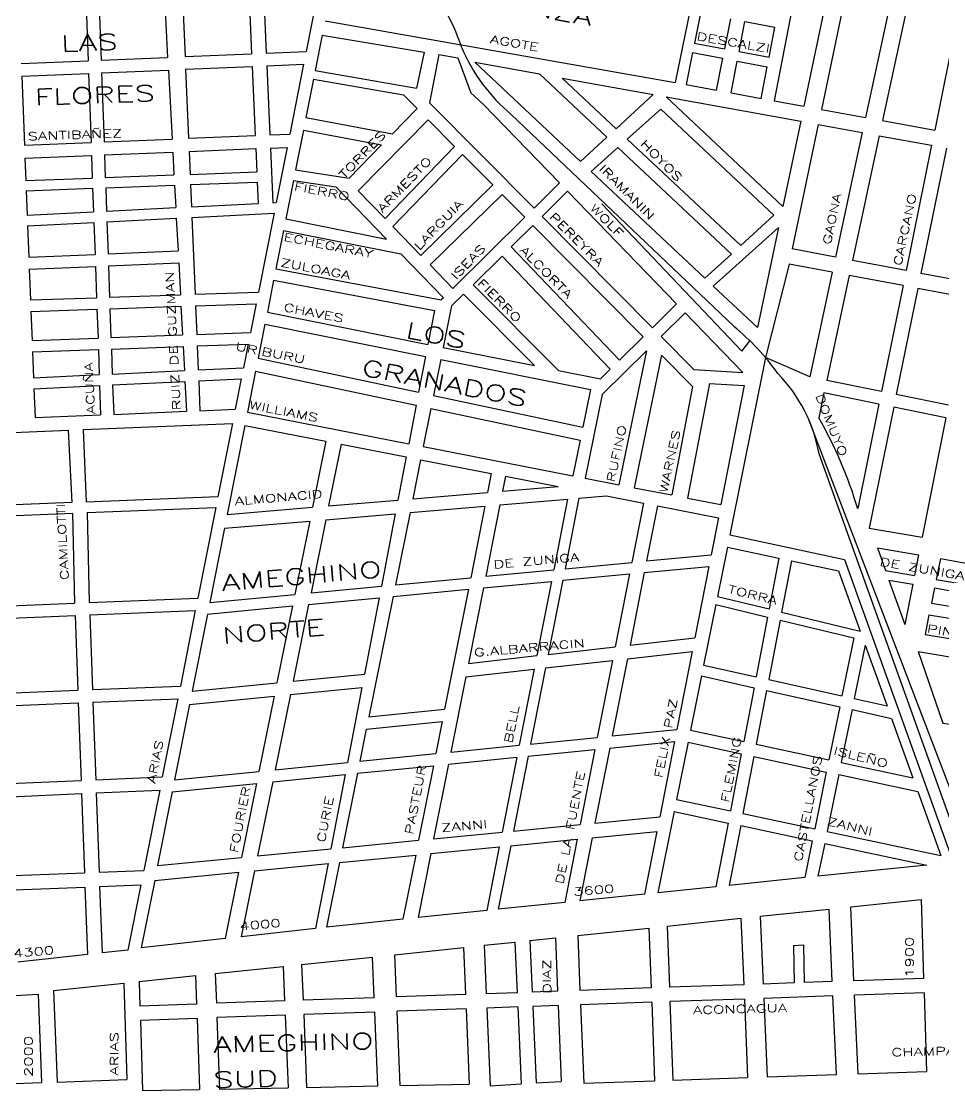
# Model space of a CAD drawing. Header units: millimetres. Extents: x 4374322 to 4409026, y 6503580 to 6534206.
# Drawn here: x 4381783 to 4382935, y 6522326 to 6523662 of the extents above; entities that cross this region are included whole.
import ezdxf

# ---------------------------------------------------------------- set-up
doc = ezdxf.new("R2010")
doc.units = ezdxf.units.MM
for name, color, linetype in [('CANAL', 252, 'Continuous'), ('LINEA CALLE', 252, 'Continuous'), ('NOMBRE BARRIO', 8, 'Continuous'), ('NOMBRE CALLE', 252, 'Continuous')]:
    doc.layers.add(name, color=color, linetype=linetype)
doc.styles.add('ROMANS', font='romans')
doc.styles.add('S1', font='ROMANS')

msp = doc.modelspace()

# ---------------------------------------------------------------- linework, layer by layer
at = {"layer": 'CANAL', "transparency": 33554687}
for p, q in [((4382673, 6523280.5), (4382394.9, 6523545.3)), ((4382673, 6523280.5), (4382394.9, 6523545.3)), ((4382957.5, 6522625.3), (4382779.6, 6523121)), ((4382957.5, 6522625.3), (4382779.6, 6523121))]:
    msp.add_line(p, q, dxfattribs=at)
for centre, radius, start, end in [((4382131.2, 6523566.7), 211.1, 17.0134, 39.2798), ((4382131.2, 6523566.7), 211.1, 17.0134, 39.2798), ((4382539.3, 6523717.1), 224.4, 203.2538, 229.9595), ((4382539.3, 6523717.1), 224.4, 203.2538, 229.9595), ((4382484.8, 6523048.8), 298.5, 35.3432, 50.9081), ((4382484.8, 6523048.8), 298.5, 35.3432, 50.9081), ((4382591.5, 6523088.3), 190.9, 9.8672, 44.2374), ((4382591.5, 6523088.3), 190.9, 9.8672, 44.2374)]:
    msp.add_arc(centre, radius, start, end, dxfattribs=at)
at = {"layer": 'LINEA CALLE', "transparency": 33554687}
for p, q in [((4382066.6, 6523711.1), (4382070.5, 6523621)), ((4382084.9, 6523711.8), (4382088.8, 6523621.8)), ((4382156.6, 6523714.3), (4382138.7, 6523623.9)), ((4381863, 6523703.9), (4381866.3, 6523612.3)), ((4381879.3, 6523704.5), (4381882.6, 6523613)), ((4381960.8, 6523707.4), (4381965.6, 6523616.5)), ((4381983.6, 6523708.2), (4381987.4, 6523617.5)), ((4382749.8, 6523698.6), (4382723.5, 6523562.4)), ((4382789.1, 6523691.1), (4382760.7, 6523555.5)), ((4382810.9, 6523687), (4382782.5, 6523551.5)), ((4382618, 6523674.3), (4382599.8, 6523585)), ((4382631.5, 6523671.8), (4382623.9, 6523634.5)), ((4382866.7, 6523676.5), (4382837.7, 6523541.4)), ((4382887.9, 6523672.5), (4382858.9, 6523537.5)), ((4382162.4, 6523662.1), (4382599.8, 6523585)), ((4382669.1, 6523664.7), (4382661.5, 6523627.4)), ((4382679.7, 6523624), (4382686.7, 6523661.4)), ((4382686.7, 6523661.4), (4382724.2, 6523654.3)), ((4382951.6, 6523660.5), (4382924.2, 6523525.5)), ((4382158.8, 6523644.2), (4382150.1, 6523600.3)), ((4382158.8, 6523644.2), (4382286.3, 6523623)), ((4382717.2, 6523617), (4382724.2, 6523654.3)), ((4382623.7, 6523634.5), (4382661.5, 6523627.4)), ((4381882.6, 6523613), (4381965.6, 6523616.5)), ((4381987.4, 6523617.5), (4382070.5, 6523621)), ((4382088.8, 6523621.8), (4382138.7, 6523623.9)), ((4382286.3, 6523623), (4382276.4, 6523578.2)), ((4382304.5, 6523620), (4382293, 6523559.6)), ((4382304.5, 6523620), (4382328.4, 6523616.1)), ((4382621.5, 6523622.5), (4382613.4, 6523582.6)), ((4382621.5, 6523622.5), (4382659.1, 6523615.4)), ((4382679.7, 6523624), (4382717.2, 6523617)), ((4381782.5, 6523608.8), (4381866.3, 6523612.3)), ((4381988, 6523601.7), (4382071.2, 6523605.2)), ((4382071.2, 6523605.2), (4382075, 6523518.8)), ((4382089.5, 6523606), (4382135.5, 6523607.9)), ((4382089.5, 6523606), (4382093.3, 6523519.6)), ((4382135.5, 6523607.9), (4382118.2, 6523520.6)), ((4382328.4, 6523616.1), (4382344.4, 6523572.4)), ((4382349.3, 6523610.4), (4382430.1, 6523595.8)), ((4382481.4, 6523486.5), (4382349.3, 6523610.4)), ((4382659.1, 6523615.4), (4382651, 6523575.7)), ((4382669.9, 6523572.2), (4382677.4, 6523612)), ((4382677.4, 6523612), (4382715, 6523604.9)), ((4382707.5, 6523565.3), (4382715, 6523604.9)), ((4381783.2, 6523592.9), (4381866.8, 6523596.5)), ((4381783.2, 6523592.9), (4381786.6, 6523506.9)), ((4381866.8, 6523596.5), (4381869.9, 6523510.4)), ((4381883.1, 6523597.2), (4381966.5, 6523600.7)), ((4381883.1, 6523597.2), (4381886.2, 6523511)), ((4381966.5, 6523600.7), (4381971.1, 6523514.5)), ((4381988, 6523601.7), (4381991.7, 6523515.4)), ((4382150.1, 6523600.3), (4382276.4, 6523578.2)), ((4382514.4, 6523516.7), (4382430.1, 6523595.8)), ((4382458.7, 6523590.6), (4382572.5, 6523570)), ((4382526.1, 6523527.4), (4382458.7, 6523590.6)), ((4382147.9, 6523589.4), (4382138.4, 6523541.3)), ((4382147.9, 6523589.4), (4382260.2, 6523569.7)), ((4382613.4, 6523582.6), (4382651, 6523575.7)), ((4382260.2, 6523569.7), (4382277.3, 6523552.5)), ((4382344.4, 6523572.4), (4382360.3, 6523557.7)), ((4382526.1, 6523527.4), (4382572.5, 6523570)), ((4382734.5, 6523430.3), (4382588.5, 6523567.1)), ((4382588.5, 6523567.1), (4382756.7, 6523536.7)), ((4382669.9, 6523572.2), (4382707.5, 6523565.3)), ((4382277.3, 6523552.5), (4382246.5, 6523521)), ((4382293, 6523559.6), (4382423.5, 6523428.1)), ((4382360.3, 6523557.7), (4382455.3, 6523459.6)), ((4382540, 6523514.4), (4382581.8, 6523551.8)), ((4382723.1, 6523419.4), (4382581.8, 6523551.8)), ((4382723.5, 6523562.4), (4382760.7, 6523555.5)), ((4382782.5, 6523551.5), (4382837.7, 6523541.4)), ((4382138.4, 6523541.3), (4382246.5, 6523521)), ((4382291, 6523538.6), (4382203.9, 6523449.9)), ((4382291, 6523538.6), (4382324.1, 6523505.3)), ((4382756.7, 6523536.7), (4382734.5, 6523430.3)), ((4382858.9, 6523537.5), (4382924.2, 6523525.5)), ((4382135.3, 6523525.4), (4382125.4, 6523475.9)), ((4382135.3, 6523525.4), (4382232.8, 6523507.1)), ((4382778.6, 6523532.7), (4382746, 6523377.2)), ((4382778.6, 6523532.7), (4382833.7, 6523522.6)), ((4381786.6, 6523506.9), (4381869.9, 6523510.4)), ((4381886.2, 6523511), (4381971.1, 6523514.5)), ((4381991.7, 6523515.4), (4382075, 6523518.8)), ((4382093.3, 6523519.6), (4382118.2, 6523520.6)), ((4382481.4, 6523486.5), (4382514.4, 6523516.7)), ((4382681.8, 6523381.5), (4382540, 6523514.4)), ((4382833.7, 6523522.6), (4382800.2, 6523366.9)), ((4382854.8, 6523518.7), (4382821.4, 6523362.9)), ((4382854.8, 6523518.7), (4382920.3, 6523506.7)), ((4381886.7, 6523494.7), (4381972, 6523498.2)), ((4381972, 6523498.2), (4381973.5, 6523469.7)), ((4381992.4, 6523499), (4382075.7, 6523502.5)), ((4381992.4, 6523499), (4381993.6, 6523470.4)), ((4382075.7, 6523502.5), (4382076.9, 6523473.6)), ((4382094, 6523503.2), (4382114.9, 6523504.1)), ((4382094, 6523503.2), (4382097, 6523435)), ((4382114.9, 6523504.1), (4382101.3, 6523435.2)), ((4382232.8, 6523507.1), (4382192.3, 6523465.8)), ((4382324.1, 6523505.3), (4382237.5, 6523415.2)), ((4382494.7, 6523474), (4382528.2, 6523503.9)), ((4382670.1, 6523370.8), (4382528.2, 6523503.9)), ((4382920.3, 6523506.7), (4382888.5, 6523350.3)), ((4382938.9, 6523503.3), (4382907, 6523346.7)), ((4381787.2, 6523490.6), (4381870.5, 6523494)), ((4381787.2, 6523490.6), (4381788.3, 6523462.7)), ((4381870.5, 6523494), (4381871.5, 6523465.8)), ((4381886.7, 6523494.7), (4381887.7, 6523466.4)), ((4382334, 6523495.4), (4382247.2, 6523405.1)), ((4382334, 6523495.4), (4382371.9, 6523457.1)), ((4381887.7, 6523466.4), (4381973.5, 6523469.7)), ((4381993.6, 6523470.4), (4382076.9, 6523473.6)), ((4382125.4, 6523475.9), (4382192.3, 6523465.8)), ((4382637.1, 6523340.5), (4382494.7, 6523474)), ((4381788.3, 6523462.7), (4381871.5, 6523465.8)), ((4381888.2, 6523453.6), (4381974.2, 6523456.9)), ((4381974.2, 6523456.9), (4381975.7, 6523428.8)), ((4381994.1, 6523457.6), (4382077.5, 6523460.8)), ((4381994.1, 6523457.6), (4381995.3, 6523429.8)), ((4382077.5, 6523460.8), (4382078.7, 6523434)), ((4382122.9, 6523462.9), (4382113.3, 6523414.7)), ((4382122.9, 6523462.9), (4382175.9, 6523454.9)), ((4382371.9, 6523457.1), (4382282, 6523369.2)), ((4382455.3, 6523459.6), (4382423.5, 6523428.1)), ((4381788.8, 6523449.9), (4381871.9, 6523453)), ((4381788.8, 6523449.9), (4381790, 6523419.2)), ((4381871.9, 6523453), (4381873, 6523423.5)), ((4381888.2, 6523453.6), (4381889.2, 6523424.3)), ((4382175.9, 6523454.9), (4382239.2, 6523389.6)), ((4382203.9, 6523449.9), (4382237.5, 6523415.2)), ((4382383.5, 6523445.3), (4382293.5, 6523357.3)), ((4382383.5, 6523445.3), (4382412, 6523416.7)), ((4382465.3, 6523449.2), (4382433.6, 6523417.8)), ((4382465.3, 6523449.2), (4382601.5, 6523308.5)), ((4381995.3, 6523429.8), (4382078.7, 6523434)), ((4382097, 6523435), (4382101.3, 6523435.2)), ((4382683.1, 6523249.6), (4382508.2, 6523433.6)), ((4381790, 6523419.2), (4381873, 6523423.5)), ((4381889.2, 6523424.3), (4381975.7, 6523428.8)), ((4381995.8, 6523416.5), (4382098.6, 6523421.8)), ((4381995.8, 6523416.5), (4381999.9, 6523320.5)), ((4382098.6, 6523421.8), (4382079.1, 6523323.2)), ((4382412, 6523416.7), (4382322.1, 6523327.8)), ((4382433.6, 6523417.8), (4382571.4, 6523278.8)), ((4382681.8, 6523381.5), (4382723.1, 6523419.4)), ((4381790.5, 6523406), (4381873.4, 6523410.3)), ((4381790.5, 6523406), (4381792.1, 6523366.8)), ((4381873.4, 6523410.3), (4381874.9, 6523370.4)), ((4381889.7, 6523411.1), (4381976.4, 6523415.5)), ((4381889.7, 6523411.1), (4381891.1, 6523371.1)), ((4381976.4, 6523415.5), (4381978.6, 6523374.9)), ((4382113.3, 6523414.7), (4382239.2, 6523389.6)), ((4382247.2, 6523405.1), (4382282, 6523369.2)), ((4382422.1, 6523406.5), (4382395, 6523379.7)), ((4382422.1, 6523406.5), (4382559.8, 6523267.5)), ((4382647.5, 6523330.8), (4382729, 6523404.1)), ((4382729, 6523404.1), (4382702.8, 6523278.9)), ((4382110.5, 6523400.4), (4382101, 6523352.5)), ((4382110.5, 6523400.4), (4382257.1, 6523371.2)), ((4382395, 6523379.7), (4382530.2, 6523238.3)), ((4382800.2, 6523366.9), (4382746, 6523377.2)), ((4381792.1, 6523366.8), (4381874.9, 6523370.4)), ((4381891.1, 6523371.1), (4381978.6, 6523374.9)), ((4382257.1, 6523371.2), (4382310.4, 6523316.1)), ((4382383.5, 6523368.3), (4382347.2, 6523332.4)), ((4382383.5, 6523368.3), (4382518.7, 6523227)), ((4382637.1, 6523340.5), (4382670.1, 6523370.8)), ((4382888.5, 6523350.3), (4382821.4, 6523362.9)), ((4381792.7, 6523351.8), (4381875.4, 6523355.4)), ((4381792.7, 6523351.8), (4381794.2, 6523313.4)), ((4381875.4, 6523355.4), (4381876.8, 6523316.3)), ((4381891.6, 6523356.1), (4381979.4, 6523359.9)), ((4381891.6, 6523356.1), (4381893, 6523316.8)), ((4381979.4, 6523359.9), (4381981.5, 6523319.8)), ((4382101, 6523352.5), (4382307.6, 6523313.4)), ((4382293.5, 6523357.3), (4382322.1, 6523327.8)), ((4382742.1, 6523358.3), (4382712.8, 6523241.5)), ((4382796.2, 6523348.1), (4382742.1, 6523358.3)), ((4382098.1, 6523338.2), (4382090.2, 6523298.1)), ((4382098.1, 6523338.2), (4382298.9, 6523300.1)), ((4382796.2, 6523348.1), (4382768.1, 6523217.3)), ((4382817.3, 6523344.1), (4382789.2, 6523213)), ((4382884.6, 6523331.4), (4382817.3, 6523344.1)), ((4382971.5, 6523334.5), (4382907, 6523346.7)), ((4381999.9, 6523320.5), (4382079.1, 6523323.2)), ((4382347.2, 6523332.4), (4382453.9, 6523225.4)), ((4382702.8, 6523278.9), (4382647.5, 6523330.8)), ((4382884.6, 6523331.4), (4382857.7, 6523199.1)), ((4382903.2, 6523327.9), (4382876.2, 6523195.4)), ((4382967.8, 6523315.7), (4382903.2, 6523327.9)), ((4381794.2, 6523313.4), (4381876.8, 6523316.3)), ((4381893, 6523316.8), (4381981.5, 6523319.8)), ((4382310.4, 6523316.1), (4382307.6, 6523313.4)), ((4382335.2, 6523320.5), (4382320.5, 6523305.9)), ((4382335.2, 6523320.5), (4382424, 6523231.4)), ((4381794.8, 6523299.1), (4381877.3, 6523301.9)), ((4381794.8, 6523299.1), (4381796.2, 6523262.9)), ((4381877.3, 6523301.9), (4381878.6, 6523265.9)), ((4381893.5, 6523302.5), (4381982.3, 6523305.5)), ((4381893.5, 6523302.5), (4381894.8, 6523266.5)), ((4381982.3, 6523305.5), (4381984.2, 6523269.7)), ((4382000.5, 6523306.1), (4382076.2, 6523308.7)), ((4382000.5, 6523306.1), (4382002, 6523270.4)), ((4382076.2, 6523308.7), (4382069.1, 6523272.8)), ((4382090.2, 6523298.1), (4382290.8, 6523258)), ((4382298.9, 6523300.1), (4382290.8, 6523258)), ((4382320.5, 6523305.9), (4382310.1, 6523254.1)), ((4382601.5, 6523308.5), (4382571.4, 6523278.8)), ((4382612.3, 6523297.4), (4382582.3, 6523267.8)), ((4382612.3, 6523297.4), (4382684.3, 6523223)), ((4382087.2, 6523283.1), (4382078.8, 6523240.6)), ((4382087.2, 6523283.1), (4382287.9, 6523242.9)), ((4381894.8, 6523266.5), (4381984.2, 6523269.7)), ((4382002, 6523270.4), (4382069.1, 6523272.8)), ((4381796.2, 6523262.9), (4381878.6, 6523265.9)), ((4382002.6, 6523256), (4382066.2, 6523258.3)), ((4382002.6, 6523256), (4382003.8, 6523226)), ((4382066.2, 6523258.3), (4382060.3, 6523228.8)), ((4382559.8, 6523267.5), (4382530.2, 6523238.3)), ((4382582.3, 6523267.8), (4382623.3, 6523226.5)), ((4382683.1, 6523249.6), (4382694.1, 6523263)), ((4381796.8, 6523248.5), (4381879.1, 6523251.5)), ((4381796.8, 6523248.5), (4381798.1, 6523216.1)), ((4381879.1, 6523251.5), (4381880.2, 6523220.1)), ((4381895.3, 6523252.1), (4381985, 6523255.3)), ((4381895.3, 6523252.1), (4381896.4, 6523220.9)), ((4381985, 6523255.3), (4381986.6, 6523225.2)), ((4382287.9, 6523242.9), (4382279.3, 6523198.1)), ((4382310.1, 6523254.1), (4382424, 6523231.4)), ((4382564.1, 6523249.9), (4382508.7, 6523195.4)), ((4382564.1, 6523249.9), (4382529.6, 6523082.6)), ((4382582.7, 6523244.4), (4382548.6, 6523078.9)), ((4382582.7, 6523244.4), (4382621.3, 6523205.4)), ((4382078.8, 6523240.6), (4382279.3, 6523198.1)), ((4382307, 6523239.1), (4382298, 6523194.1)), ((4382307, 6523239.1), (4382494.1, 6523201.7)), ((4382712.8, 6523241.5), (4382668.2, 6523020)), ((4382768.1, 6523217.3), (4382712.8, 6523241.5)), ((4381798.1, 6523216.1), (4381880.2, 6523220.1)), ((4381896.4, 6523220.9), (4381986.6, 6523225.2)), ((4382003.8, 6523226), (4382060.3, 6523228.8)), ((4382075.6, 6523224.4), (4382065.4, 6523173.1)), ((4382075.6, 6523224.4), (4382276.2, 6523181.9)), ((4382453.9, 6523225.4), (4382506.4, 6523214.9)), ((4382518.7, 6523227), (4382506.4, 6523214.9)), ((4382623.3, 6523226.5), (4382684.3, 6523223)), ((4381798.6, 6523202.6), (4381880.6, 6523206.6)), ((4381798.6, 6523202.6), (4381800, 6523166.5)), ((4381880.6, 6523206.6), (4381881.9, 6523169.9)), ((4381896.9, 6523207.4), (4381987.3, 6523211.7)), ((4381896.9, 6523207.4), (4381898.2, 6523170.5)), ((4381987.3, 6523211.7), (4381989.3, 6523174.3)), ((4382004.4, 6523212.6), (4382057.6, 6523215.1)), ((4382004.4, 6523212.6), (4382006, 6523175)), ((4382057.6, 6523215.1), (4382050, 6523176.8)), ((4382621.3, 6523205.4), (4382595.5, 6523069.8)), ((4382642.7, 6523209.2), (4382615.4, 6523065.9)), ((4382642.7, 6523209.2), (4382686.1, 6523206.7)), ((4382686.1, 6523206.7), (4382657, 6523057.8)), ((4382857.7, 6523199.1), (4382789.2, 6523213)), ((4382298, 6523194.1), (4382484.5, 6523154.6)), ((4382494.1, 6523201.7), (4382484.5, 6523154.6)), ((4382508.7, 6523195.4), (4382487.4, 6523090.9)), ((4382785.8, 6523197.2), (4382779.2, 6523166.3)), ((4382854.5, 6523183.2), (4382785.8, 6523197.2)), ((4382941.3, 6523182.1), (4382876.2, 6523195.4)), ((4382006, 6523175), (4382050, 6523176.8)), ((4382276.2, 6523181.9), (4382267, 6523133.8)), ((4382294.7, 6523178), (4382285.1, 6523130.3)), ((4382294.7, 6523178), (4382481.2, 6523138.4)), ((4382854.5, 6523183.2), (4382827.9, 6523052.7)), ((4382873, 6523179.5), (4382842.2, 6523028.3)), ((4382938.1, 6523166.2), (4382873, 6523179.5)), ((4381800, 6523166.5), (4381881.9, 6523169.9)), ((4381898.2, 6523170.5), (4381989.3, 6523174.3)), ((4382065.4, 6523173.1), (4382267, 6523133.8)), ((4382971.7, 6522628.5), (4382766.4, 6523165)), ((4382938.1, 6523166.2), (4382908.5, 6523016.9)), ((4381749.5, 6523146.9), (4381841.5, 6523150.7)), ((4381841.5, 6523150.7), (4381845.7, 6523060.2)), ((4381859.9, 6523151.4), (4382046.5, 6523159.1)), ((4381859.9, 6523151.4), (4381864, 6523060.9)), ((4382046.5, 6523159.1), (4382028.4, 6523067.5)), ((4382062.1, 6523156.6), (4382040.1, 6523045.5)), ((4382062.1, 6523156.6), (4382163.4, 6523136.9)), ((4382163.4, 6523136.9), (4382146.7, 6523054.4)), ((4382481.2, 6523138.4), (4382472.1, 6523093.8)), ((4382182.5, 6523133.1), (4382166.8, 6523056.1)), ((4382182.5, 6523133.1), (4382263.8, 6523117.3)), ((4382285.1, 6523130.3), (4382472.1, 6523093.8)), ((4382263.8, 6523117.3), (4382253.4, 6523063.4)), ((4382281.8, 6523113.8), (4382271.9, 6523065)), ((4382281.8, 6523113.8), (4382370.1, 6523096.6)), ((4382370.1, 6523096.6), (4382365.4, 6523072.9)), ((4382387.8, 6523093.1), (4382384.1, 6523074.5)), ((4382387.8, 6523093.1), (4382453.7, 6523080.3)), ((4382487.4, 6523090.9), (4382529.6, 6523082.6)), ((4382271.9, 6523065), (4382365.4, 6523072.9)), ((4382384.1, 6523074.5), (4382453.7, 6523080.3)), ((4382548.6, 6523078.9), (4382595.5, 6523069.8)), ((4381845.7, 6523060.2), (4381754.2, 6523056.5)), ((4382028.4, 6523067.5), (4381864, 6523060.9)), ((4382166.8, 6523056.1), (4382253.4, 6523063.4)), ((4382268.5, 6523047.8), (4382362, 6523055.7)), ((4382362, 6523055.7), (4382344.3, 6522966.4)), ((4382380.7, 6523057.3), (4382363.1, 6522968.2)), ((4382380.7, 6523057.3), (4382465.4, 6523064.4)), ((4382465.4, 6523064.4), (4382448.1, 6522976.3)), ((4382479.6, 6523065.6), (4382462.3, 6522977.6)), ((4382479.6, 6523065.6), (4382514.2, 6523068.5)), ((4382514.2, 6523068.5), (4382560.2, 6523059.6)), ((4382560.2, 6523059.6), (4382545.6, 6522985.5)), ((4382577.7, 6523056.1), (4382564.2, 6522987.3)), ((4382577.7, 6523056.1), (4382653.8, 6523041.3)), ((4382615.4, 6523065.9), (4382657, 6523057.8)), ((4381755, 6523043.3), (4381846.6, 6523047)), ((4381846.6, 6523047), (4381849.4, 6522934.6)), ((4381864.9, 6523047.7), (4382025.7, 6523054.2)), ((4381864.9, 6523047.7), (4381867.7, 6522935.3)), ((4382025.7, 6523054.2), (4382003.3, 6522941)), ((4382040.1, 6523045.5), (4382146.7, 6523054.4)), ((4382163.4, 6523038.9), (4382250.1, 6523046.3)), ((4382250.1, 6523046.3), (4382232.7, 6522955.8)), ((4382268.5, 6523047.8), (4382250.3, 6522957.5)), ((4382036.7, 6523028.3), (4382143.2, 6523037.2)), ((4382143.2, 6523037.2), (4382124.6, 6522945.5)), ((4382163.4, 6523038.9), (4382144.8, 6522947.4)), ((4382653.8, 6523041.3), (4382644.7, 6522995)), ((4382036.7, 6523028.3), (4382018.3, 6522935.4)), ((4382668.2, 6523020), (4382811.4, 6522989.3)), ((4382842.2, 6523028.3), (4382908.5, 6523016.9)), ((4382665.1, 6523004.7), (4382652.7, 6522943)), ((4382665.1, 6523004.7), (4382729.5, 6522990.9)), ((4382852.6, 6523003.8), (4382904.1, 6522994.9)), ((4382852.6, 6523003.8), (4382862.8, 6522975.3)), ((4382564.2, 6522987.3), (4382644.7, 6522995)), ((4382729.5, 6522990.9), (4382717.3, 6522927.3)), ((4382811.4, 6522989.3), (4382945.2, 6522616.9)), ((4382904.1, 6522994.9), (4382898.9, 6522969)), ((4382931.2, 6522990.2), (4382926, 6522964.3)), ((4382931.2, 6522990.2), (4382990, 6522980)), ((4382363.1, 6522968.2), (4382448.1, 6522976.3)), ((4382462.3, 6522977.6), (4382545.6, 6522985.5)), ((4382561.3, 6522972.9), (4382641.9, 6522980.5)), ((4382641.9, 6522980.5), (4382624.4, 6522891.1)), ((4382745.2, 6522987.6), (4382732.9, 6522923.5)), ((4382745.2, 6522987.6), (4382804, 6522975)), ((4382862.8, 6522975.3), (4382898.9, 6522969)), ((4382250.3, 6522957.5), (4382344.3, 6522966.4)), ((4382360.2, 6522953.8), (4382445.3, 6522961.8)), ((4382445.3, 6522961.8), (4382427, 6522869)), ((4382459.5, 6522963.2), (4382441.3, 6522870.6)), ((4382459.5, 6522963.2), (4382542.7, 6522971.1)), ((4382542.7, 6522971.1), (4382524.8, 6522879.9)), ((4382561.3, 6522972.9), (4382543.4, 6522882)), ((4382804, 6522975), (4382831, 6522899.6)), ((4382867, 6522963.4), (4382896.8, 6522958.3)), ((4382867, 6522963.4), (4382886.9, 6522908.1)), ((4382926, 6522964.3), (4382984.6, 6522954.2)), ((4382144.8, 6522947.4), (4382232.7, 6522955.8)), ((4382247.4, 6522943), (4382341.4, 6522952)), ((4382341.4, 6522952), (4382311.7, 6522802.1)), ((4382360.2, 6522953.8), (4382341.5, 6522859.4)), ((4382896.8, 6522958.3), (4382886.9, 6522908.1)), ((4382923.8, 6522953.6), (4382920, 6522934.6)), ((4382923.8, 6522953.6), (4382982.4, 6522943.5)), ((4381867.7, 6522935.3), (4382003.3, 6522941)), ((4382018.3, 6522935.4), (4382124.6, 6522945.5)), ((4382141.8, 6522933), (4382230, 6522941.4)), ((4382230, 6522941.4), (4382211.6, 6522846)), ((4382247.4, 6522943), (4382217, 6522792.6)), ((4382652.7, 6522943), (4382717.3, 6522927.3)), ((4381758.8, 6522930.8), (4381849.4, 6522934.6)), ((4381868.3, 6522920.1), (4382000.2, 6522925.5)), ((4382000.2, 6522925.5), (4381981.5, 6522830.9)), ((4382015.4, 6522921), (4382121.6, 6522931.1)), ((4382121.6, 6522931.1), (4382102.1, 6522835.1)), ((4382141.8, 6522933), (4382122.4, 6522837.1)), ((4382650.7, 6522933), (4382635.4, 6522857.3)), ((4382650.7, 6522933), (4382715.3, 6522917.3)), ((4382732.9, 6522923.5), (4382831, 6522899.6)), ((4382920, 6522934.6), (4382978.5, 6522924.9)), ((4381759.5, 6522915.6), (4381850, 6522919.3)), ((4381850, 6522919.3), (4381853.4, 6522825.9)), ((4381868.3, 6522920.1), (4381871.7, 6522826.6)), ((4382015.4, 6522921), (4381996.3, 6522824.6)), ((4382715.3, 6522917.3), (4382701, 6522842.7)), ((4382731, 6522913.4), (4382716.7, 6522839.2)), ((4382731, 6522913.4), (4382822.9, 6522891.1)), ((4382917, 6522920.1), (4382912.1, 6522895.4)), ((4382917, 6522920.1), (4382975.4, 6522910.4)), ((4382912.1, 6522895.4), (4382970.3, 6522885.8)), ((4382543.4, 6522882), (4382624.4, 6522891.1)), ((4382822.9, 6522891.1), (4382808.1, 6522818.7)), ((4382837.3, 6522882), (4382823.7, 6522815.3)), ((4382837.3, 6522882), (4382864.6, 6522806.1)), ((4382341.5, 6522859.4), (4382427, 6522869)), ((4382441.3, 6522870.6), (4382524.8, 6522879.9)), ((4382540.1, 6522865.1), (4382621.1, 6522874.2)), ((4382621.1, 6522874.2), (4382602, 6522776.8)), ((4382903.5, 6522874.1), (4383036.1, 6522852.1)), ((4382903.5, 6522874.1), (4382934.5, 6522784.7)), ((4382437.9, 6522853.6), (4382521.4, 6522863)), ((4382521.4, 6522863), (4382502.5, 6522766.8)), ((4382540.1, 6522865.1), (4382521.1, 6522768.7)), ((4382635.4, 6522857.3), (4382701, 6522842.7)), ((4382122.4, 6522837.1), (4382211.6, 6522846)), ((4382338.1, 6522842.4), (4382319.5, 6522748.4)), ((4382338.1, 6522842.4), (4382423.7, 6522852)), ((4382423.7, 6522852), (4382405, 6522757)), ((4382437.9, 6522853.6), (4382419.2, 6522758.5)), ((4382632.7, 6522843.7), (4382619, 6522775.8)), ((4382632.7, 6522843.7), (4382698.4, 6522829)), ((4381871.7, 6522826.6), (4381981.5, 6522830.9)), ((4381996.3, 6522824.6), (4382102.1, 6522835.1)), ((4382119, 6522820.3), (4382208.4, 6522829.1)), ((4382208.4, 6522829.1), (4382190.4, 6522735.5)), ((4382698.4, 6522829), (4382685.5, 6522761.6)), ((4382716.7, 6522839.2), (4382808.1, 6522818.7)), ((4381763.6, 6522822.3), (4381853.4, 6522825.9)), ((4381872.3, 6522810.8), (4381978.3, 6522815)), ((4381978.3, 6522815), (4381958.9, 6522717.4)), ((4381992.9, 6522807.8), (4382098.7, 6522818.3)), ((4382098.7, 6522818.3), (4382079.7, 6522724.4)), ((4382119, 6522820.3), (4382099.9, 6522726.4)), ((4382714.1, 6522825.5), (4382701.2, 6522758.2)), ((4382714.1, 6522825.5), (4382805.4, 6522805.1)), ((4382823.7, 6522815.3), (4382864.6, 6522806.1)), ((4381764.2, 6522806.5), (4381853.9, 6522810.1)), ((4381853.9, 6522810.1), (4381857.5, 6522713)), ((4381872.3, 6522810.8), (4381875.8, 6522713.8)), ((4381992.9, 6522807.8), (4381974.3, 6522713.8)), ((4382217, 6522792.6), (4382311.7, 6522802.1)), ((4382805.4, 6522805.1), (4382791.8, 6522738.8)), ((4382820.9, 6522801.6), (4382807.4, 6522735.4)), ((4382820.9, 6522801.6), (4382870.2, 6522790.6)), ((4382870.2, 6522790.6), (4382896.9, 6522716.2)), ((4382213.9, 6522777.2), (4382205.8, 6522737.1)), ((4382213.9, 6522777.2), (4382308.7, 6522786.8)), ((4382308.7, 6522786.8), (4382300.7, 6522746.6)), ((4382521.1, 6522768.7), (4382602, 6522776.8)), ((4382619, 6522775.8), (4382685.5, 6522761.6)), ((4382934.5, 6522784.7), (4383012.7, 6522773.6)), ((4382419.2, 6522758.5), (4382502.5, 6522766.8)), ((4382518.1, 6522753.6), (4382599, 6522761.7)), ((4382599, 6522761.7), (4382580.6, 6522667.6)), ((4382319.5, 6522748.4), (4382405, 6522757)), ((4382416.3, 6522743.4), (4382499.5, 6522751.7)), ((4382499.5, 6522751.7), (4382481, 6522657.9)), ((4382518.1, 6522753.6), (4382499.6, 6522659.7)), ((4382615.9, 6522760.7), (4382601.5, 6522689.2)), ((4382615.9, 6522760.7), (4382682.5, 6522746.4)), ((4382701.2, 6522758.2), (4382791.8, 6522738.8)), ((4382099.9, 6522726.4), (4382190.4, 6522735.5)), ((4382205.8, 6522737.1), (4382300.7, 6522746.6)), ((4382316.5, 6522733.4), (4382402, 6522742)), ((4382402, 6522742), (4382383.6, 6522648.4)), ((4382416.3, 6522743.4), (4382397.9, 6522649.8)), ((4382682.5, 6522746.4), (4382668.9, 6522675)), ((4382698.3, 6522743), (4382684.6, 6522671.7)), ((4382698.3, 6522743), (4382788.7, 6522723.6)), ((4382807.4, 6522735.4), (4382896.9, 6522716.2)), ((4381974.3, 6522713.8), (4382079.7, 6522724.4)), ((4382202.8, 6522722), (4382184.1, 6522629)), ((4382202.8, 6522722), (4382297.7, 6522731.5)), ((4382297.7, 6522731.5), (4382279.2, 6522638.3)), ((4382316.5, 6522733.4), (4382298, 6522640.1)), ((4382788.7, 6522723.6), (4382774.2, 6522652.7)), ((4381768.5, 6522709.1), (4381857.5, 6522713)), ((4381875.8, 6522713.8), (4381958.9, 6522717.4)), ((4381971.3, 6522698.8), (4382076.6, 6522709.3)), ((4382076.6, 6522709.3), (4382057.8, 6522616.7)), ((4382096.9, 6522711.3), (4382078, 6522618.7)), ((4382096.9, 6522711.3), (4382187.5, 6522720.4)), ((4382187.5, 6522720.4), (4382169.7, 6522627.6)), ((4382804.3, 6522720.3), (4382789.8, 6522649.4)), ((4382804.3, 6522720.3), (4382903.1, 6522699.1)), ((4381769.2, 6522692.7), (4381858.1, 6522696.6)), ((4381858.1, 6522696.6), (4381861.7, 6522597.7)), ((4381876.4, 6522697.4), (4381955.7, 6522700.8)), ((4381876.4, 6522697.4), (4381880, 6522598.4)), ((4381955.7, 6522700.8), (4381935.8, 6522600.7)), ((4381971.3, 6522698.8), (4381953, 6522606.6)), ((4382903.1, 6522699.1), (4382931.7, 6522619.4)), ((4382601.5, 6522689.2), (4382668.9, 6522675)), ((4382598.5, 6522674.2), (4382578, 6522572.7)), ((4382598.5, 6522674.2), (4382666, 6522659.9)), ((4382684.6, 6522671.7), (4382774.2, 6522652.7)), ((4382397.9, 6522649.8), (4382481, 6522657.9)), ((4382499.6, 6522659.7), (4382580.6, 6522667.6)), ((4382666, 6522659.9), (4382650.7, 6522580.2)), ((4382681.7, 6522656.6), (4382667.4, 6522581.9)), ((4382681.7, 6522656.6), (4382771.1, 6522637.7)), ((4382298, 6522640.1), (4382383.6, 6522648.4)), ((4382496, 6522641.3), (4382480.5, 6522562.6)), ((4382496, 6522641.3), (4382577, 6522649.2)), ((4382577, 6522649.2), (4382561.7, 6522571)), ((4382789.8, 6522649.4), (4382931.7, 6522619.4)), ((4382184.1, 6522629), (4382279.2, 6522638.3)), ((4382294.3, 6522621.7), (4382380, 6522630.1)), ((4382380, 6522630.1), (4382364.4, 6522550.6)), ((4382394.3, 6522631.4), (4382378.6, 6522552.1)), ((4382394.3, 6522631.4), (4382477.4, 6522639.5)), ((4382477.4, 6522639.5), (4382461.9, 6522560.7)), ((4382771.1, 6522637.7), (4382761.7, 6522591.7)), ((4382786.7, 6522634.4), (4382778.3, 6522593.4)), ((4382786.7, 6522634.4), (4382914.2, 6522607.4)), ((4381953, 6522606.6), (4382057.8, 6522616.7)), ((4382078, 6522618.7), (4382169.7, 6522627.6)), ((4382180.4, 6522610.7), (4382275.6, 6522619.9)), ((4382275.6, 6522619.9), (4382259.7, 6522539.8)), ((4382294.3, 6522621.7), (4382278.5, 6522541.7)), ((4382074.3, 6522600.3), (4382166.1, 6522609.3)), ((4382166.1, 6522609.3), (4382150.5, 6522528.1)), ((4382180.4, 6522610.7), (4382164, 6522529.6)), ((4382914.2, 6522607.4), (4382778.3, 6522593.4)), ((4381773.5, 6522594.1), (4381861.7, 6522597.7)), ((4381880, 6522598.4), (4381935.8, 6522600.7)), ((4381949.4, 6522588.2), (4381932.7, 6522503.9)), ((4381949.4, 6522588.2), (4382054.1, 6522598.4)), ((4382054.1, 6522598.4), (4382037.3, 6522515.5)), ((4382074.3, 6522600.3), (4382057.6, 6522517.8)), ((4382761.7, 6522591.7), (4382667.4, 6522581.9)), ((4381774.2, 6522576.3), (4381862.3, 6522579.8)), ((4381862.3, 6522579.8), (4381865.4, 6522495.4)), ((4381880.6, 6522580.6), (4381932.2, 6522582.7)), ((4381880.6, 6522580.6), (4381883.7, 6522497.5)), ((4381932.2, 6522582.7), (4381916, 6522501)), ((4382650.7, 6522580.2), (4382578, 6522572.7)), ((4382561.7, 6522571), (4382480.5, 6522562.6)), ((4382819.2, 6522555.2), (4382907.2, 6522564.4)), ((4382907.2, 6522564.4), (4382910.3, 6522465.8)), ((4382364.4, 6522550.6), (4382278.5, 6522541.7)), ((4382461.9, 6522560.7), (4382378.6, 6522552.1)), ((4382706.2, 6522543.3), (4382792.1, 6522552.3)), ((4382796.1, 6522461.8), (4382792.1, 6522552.3)), ((4382823.3, 6522462.7), (4382819.2, 6522555.2)), ((4382259.7, 6522539.8), (4382200.8, 6522533.7)), ((4382589.7, 6522531.1), (4382682.1, 6522540.8)), ((4382682.1, 6522540.8), (4382685.5, 6522457.9)), ((4382706.2, 6522543.3), (4382709.8, 6522458.7)), ((4382150.5, 6522528.1), (4382057.6, 6522517.8)), ((4382200.8, 6522533.7), (4382164, 6522529.6)), ((4382478.2, 6522519.4), (4382567.1, 6522528.7)), ((4382567.1, 6522528.7), (4382569.9, 6522453.8)), ((4382589.7, 6522531.1), (4382592.6, 6522454.6)), ((4382037.3, 6522515.5), (4381932.7, 6522503.9)), ((4382361.1, 6522507.1), (4382399.6, 6522511.1)), ((4382399.6, 6522511.1), (4382402.3, 6522447.9)), ((4382418.3, 6522513.1), (4382450.1, 6522516.4)), ((4382418.3, 6522513.1), (4382421.1, 6522448.5)), ((4382450.1, 6522516.4), (4382452.8, 6522449.7)), ((4382478.2, 6522519.4), (4382480.9, 6522450.7)), ((4382747.8, 6522507), (4382760, 6522507.6)), ((4382760, 6522507.6), (4382760.9, 6522460.5)), ((4381865.4, 6522495.4), (4381778.2, 6522485.9)), ((4381916, 6522501), (4381883.7, 6522497.5)), ((4382249.6, 6522495.3), (4382335.2, 6522504.3)), ((4382251.8, 6522442.6), (4382249.6, 6522495.3)), ((4382335.2, 6522504.3), (4382337.7, 6522445.6)), ((4382361.1, 6522507.1), (4382363.6, 6522446.5)), ((4382747.8, 6522507), (4382748.7, 6522460.1)), ((4382133, 6522483.1), (4382221.7, 6522492.4)), ((4382133, 6522483.1), (4382134.8, 6522438.4)), ((4382223.8, 6522441.6), (4382221.7, 6522492.4)), ((4381930, 6522461.8), (4382000.3, 6522469.2)), ((4382000.3, 6522469.2), (4382001.7, 6522433.7)), ((4382025.2, 6522471.8), (4382109.8, 6522480.7)), ((4382025.2, 6522471.8), (4382026.6, 6522434.6)), ((4382109.8, 6522480.7), (4382111.6, 6522437.6)), ((4381823.1, 6522450.5), (4381910.9, 6522459.8)), ((4381910.9, 6522459.8), (4381914.8, 6522339.2)), ((4381930, 6522461.8), (4381930.9, 6522431.2)), ((4382685.5, 6522457.9), (4382592.6, 6522454.6)), ((4382748.7, 6522460.1), (4382709.8, 6522458.7)), ((4382796.1, 6522461.8), (4382760.9, 6522460.5)), ((4382910.3, 6522465.8), (4382823.3, 6522462.7)), ((4381727.8, 6522441.4), (4381803.8, 6522446.1)), ((4381803.8, 6522446.1), (4381808, 6522335.6)), ((4381823.1, 6522450.5), (4381827.5, 6522336.2)), ((4382223.8, 6522441.6), (4382134.8, 6522438.4)), ((4382337.7, 6522445.6), (4382251.8, 6522442.6)), ((4382402.3, 6522447.9), (4382363.6, 6522446.5)), ((4382452.8, 6522449.7), (4382421.1, 6522448.5)), ((4382569.9, 6522453.8), (4382480.9, 6522450.7)), ((4382796.9, 6522443.9), (4382710.5, 6522440.8)), ((4382710.5, 6522440.8), (4382714.6, 6522342.6)), ((4382801.3, 6522345.5), (4382796.9, 6522443.9)), ((4382910.9, 6522447.9), (4382824, 6522444.8)), ((4382828.4, 6522346.4), (4382824, 6522444.8)), ((4382910.9, 6522447.9), (4382914.1, 6522349.2)), ((4382001.7, 6522433.7), (4381930.9, 6522431.2)), ((4382111.6, 6522437.6), (4382026.6, 6522434.6)), ((4382338.5, 6522427.7), (4382252.5, 6522424.6)), ((4382338.5, 6522427.7), (4382342.4, 6522333.6)), ((4382403.1, 6522430), (4382364.4, 6522428.6)), ((4382364.4, 6522428.6), (4382368.5, 6522331.7)), ((4382403.1, 6522430), (4382407.3, 6522334)), ((4382453.5, 6522431.7), (4382421.9, 6522430.6)), ((4382421.9, 6522430.6), (4382426.1, 6522335.1)), ((4382453.5, 6522431.7), (4382457.2, 6522337)), ((4382570.6, 6522435.9), (4382481.6, 6522432.7)), ((4382481.6, 6522432.7), (4382485.5, 6522334.9)), ((4382570.6, 6522435.9), (4382574.2, 6522337.9)), ((4382686.3, 6522439.9), (4382593.3, 6522436.7)), ((4382593.3, 6522436.7), (4382596.9, 6522338.7)), ((4382686.3, 6522439.9), (4382690.4, 6522341.8)), ((4382002.3, 6522415.8), (4381931.5, 6522413.3)), ((4382002.3, 6522415.8), (4382005.6, 6522326.9)), ((4382112.4, 6522419.7), (4382027.2, 6522416.7)), ((4382027.2, 6522416.7), (4382030.6, 6522327.4)), ((4382112.4, 6522419.7), (4382116.1, 6522329.1)), ((4382224.6, 6522423.6), (4382135.6, 6522420.5)), ((4382135.6, 6522420.5), (4382139.3, 6522329.6)), ((4382228.4, 6522331.3), (4382224.6, 6522423.6)), ((4382256.3, 6522331.9), (4382252.5, 6522424.6)), ((4381931.5, 6522413.3), (4381934.4, 6522325.5)), ((4382828.4, 6522346.4), (4382914.1, 6522349.2)), ((4381731.8, 6522332.9), (4381808, 6522335.6)), ((4381827.5, 6522336.2), (4381914.8, 6522339.2)), ((4382368.5, 6522331.7), (4382407.3, 6522334)), ((4382426.1, 6522335.1), (4382457.2, 6522337)), ((4382485.5, 6522334.9), (4382574.2, 6522337.9)), ((4382596.9, 6522338.7), (4382690.4, 6522341.8)), ((4382714.6, 6522342.6), (4382801.3, 6522345.5)), ((4381934.4, 6522325.5), (4382005.6, 6522326.9)), ((4382030.6, 6522327.4), (4382116.1, 6522329.1)), ((4382139.3, 6522329.6), (4382228.4, 6522331.3)), ((4382256.3, 6522331.9), (4382342.4, 6522333.6))]:
    msp.add_line(p, q, dxfattribs=at)
msp.add_arc((4382321.7, 6522902.9), 527.9, 16.4758, 29.9308, dxfattribs=at)

# ---------------------------------------------------------------- texts
at = {"layer": 'NOMBRE BARRIO', "transparency": 33554687, "style": 'ROMANS', "width": 1.5}
for s, rotation, p in [('ESPERANZA', 350, (4382268.9, 6523695.8)), ('LAS', 2, (4381832.9, 6523623.8)), ('FLORES', 2, (4381799.9, 6523556.8)), ('LOS', 349, (4382261.9, 6523266.8)), ('GRANADOS', 349, (4382206.9, 6523219.8)), ('AMEGHINO', 5, (4382033.9, 6522949.8)), ('NORTE', 5, (4382034.9, 6522883.8))]:
    msp.add_text(s, height=20, rotation=rotation, dxfattribs=at).set_placement(p)
at = {"layer": 'NOMBRE BARRIO', "linetype": 'Continuous', "transparency": 33554687, "style": 'S1', "width": 1.5}
for s, p in [('AMEGHINO', (4382022.8, 6522372.9)), ('SUD', (4382022.8, 6522328.9))]:
    msp.add_text(s, height=20, rotation=1.393, dxfattribs=at).set_placement(p)
at = {"layer": 'NOMBRE CALLE', "transparency": 33554687, "style": 'ROMANS', "width": 1.5}
for s, rotation, p in [('AGOTE', 350, (4382367.9, 6523634.8)), ('DESCALZI', 350, (4382626.1, 6523638.3)), ('SANTIBAÑEZ', 2, (4381790.9, 6523512.8)), ('TORRES', 46, (4382185.9, 6523463.8)), ('HOYOS', 315, (4382555.4, 6523507.7)), ('ARMESTO', 46, (4382233.9, 6523421.8)), ('IRAMANIN', 315, (4382503.9, 6523476.8)), ('FIERRO', 349, (4382123, 6523450.8)), ('GAONA', 78, (4382793.9, 6523381.8)), ('CARCANO', 78, (4382882.3, 6523355.3)), ('LARGUIA', 46, (4382279.9, 6523374.8)), ('WOLF', 315, (4382492.4, 6523427.4)), ('PEREYRA', 315, (4382441.9, 6523416.8)), ('ECHEGARAY', 348.8284, (4382109.8, 6523387.7)), ('ISEAS', 46, (4382325.9, 6523337.8)), ('ALCORTA', 315, (4382404.9, 6523374.8)), ('ZULOAGA', 349, (4382105.9, 6523355.8)), ('RUIZ DE GUZMAN', 93, (4381981.9, 6523175.8)), ('FIERRO', 315, (4382351.9, 6523333.8)), ('CHAVES', 349, (4382109.9, 6523299.8)), ('URIBURU', 349, (4382049.9, 6523250.8)), ('ACUÑA', 93, (4381874.9, 6523170.8)), ('DOMUYO', 292, (4382774.9, 6523193.8)), ('WILLIAMS', 349, (4382066.9, 6523177.8)), ('RUFINO', 78, (4382523.9, 6523084.8)), ('WARNES', 78, (4382589.9, 6523071.8)), ('ALMONACID', 5, (4382049.9, 6523056.8)), ('CAMILOTTI', 93, (4381841.9, 6522963.5)), ('DE ZUNIGA', 5.1134, (4382373.3, 6522977.8)), ('DE ZUNIGA', 350, (4382854.9, 6522981.8)), ('TORRA', 346, (4382664.9, 6522947.8)), ('PINEDA', 350, (4382914, 6522898.3)), ('G.ALBARRACIN', 5, (4382348.9, 6522867.8)), ('BELL', 79, (4382395.9, 6522758.8)), ('FELIX PAZ', 79, (4382583.6, 6522715.3)), ('ARIAS  ', 79, (4381949.9, 6522708.8)), ('FLEMING', 79, (4382666.9, 6522684.8)), ('ISLEÑO', 346, (4382796.9, 6522745.8)), ('CASTELLANOS', 79, (4382757.9, 6522610.8)), ('PASTEUR', 79, (4382271.9, 6522644.8)), ('DE LA FUENTE', 79, (4382459.9, 6522582.8)), ('FOURIER', 79, (4382052.9, 6522621.8)), ('CURIE', 79, (4382161.9, 6522634.8)), ('ZANNI', 5, (4382307.9, 6522648.8)), ('ZANNI', 346, (4382788.9, 6522657.8)), ('3600', 5, (4382472.9, 6522568.8)), ('4000', 5, (4382055.9, 6522525.8)), ('4300', 5, (4381772.9, 6522491.8))]:
    msp.add_text(s, height=10, rotation=rotation, dxfattribs=at).set_placement(p)
at = {"layer": 'NOMBRE CALLE', "linetype": 'Continuous', "transparency": 33554687, "style": 'S1', "width": 1.5}
for s, rotation, p in [('1900', 90.1476, (4382897.7, 6522466.5)), ('DIAZ', 90.1476, (4382444.7, 6522446.5)), ('ACONCAGUA', 1.393, (4382622.2, 6522421.1)), ('2000', 90.1476, (4381796.7, 6522342.5)), ('ARIAS', 90.1476, (4381903.9, 6522344.3)), ('CHAMPAQUI', 1.393, (4382870.2, 6522368.3))]:
    msp.add_text(s, height=10, rotation=rotation, dxfattribs=at).set_placement(p)

doc.saveas('drawing.dxf')
